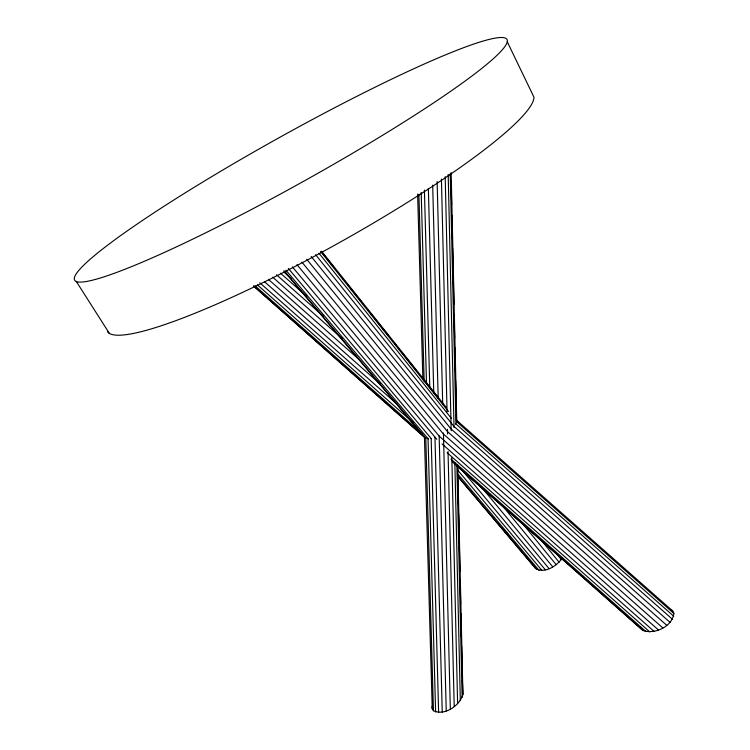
<?xml version="1.0" encoding="UTF-8"?>
<svg xmlns="http://www.w3.org/2000/svg" width="750" height="750" viewBox="0 0 750 750"><rect width="100%" height="100%" fill="white"/><g stroke="black" fill="none" stroke-linecap="round" stroke-linejoin="round"><path stroke-width="1.12" d="M452.259 461.775L643.031 630.525C654.872 634.641 672.356 626.512 673.875 613.434L672.853 611.119L456.272 419.972L459.056 423.469M432.084 706.266L432.253 708.797L433.453 710.766C444.816 715.988 459.684 705.684 462.919 694.434L457.744 465.066M457.894 476.616L535.406 568.284C544.275 574.209 557.128 565.941 562.256 558.038M670.763 609.412L672.853 611.119M456.525 421.603L673.875 613.434M283.931 272.119L290.953 278.316M455.691 423.731L673.734 616.219M280.509 273.216L306.778 296.409M672.45 619.266L453.797 426.225L315.6 254.709M276.516 274.8L323.053 315.909M670.078 622.378L450.984 428.888L311.147 256.444M272.709 277.191L342.056 338.466M666.797 625.331L447.441 431.559L306.741 259.312M268.491 279.459L359.513 359.887M662.822 627.919L443.409 434.034L301.913 262.134M264.534 281.756L380.419 384.197M658.453 629.963L439.181 436.144L296.962 264.666M259.8 282.778L397.453 404.484M436.809 439.284L292.378 266.878M442.059 443.925L653.981 631.303M257.325 284.822L412.931 422.438M447.103 452.662L649.725 631.856M254.944 285.703L422.213 433.659M450.966 459.084L645.994 631.594M253.837 286.247L424.781 437.456L283.828 270.759M456.984 465.938L643.031 630.525M253.425 285.891L426 438.553L284.672 271.341M285.928 270.234L428.231 438.975M458.231 474.553L539.025 570.356M502.463 527.962L503.972 529.753M506.241 532.434L507.75 534.225M457.659 475.997L536.794 569.625M288.328 268.444L431.316 438.703M457.444 469.819L541.95 570.431M462.234 470.278L545.381 569.85M481.191 486.788L549.066 568.631M502.5 505.809L552.759 566.869M522.328 523.237L556.181 564.684M539.222 537.694L559.116 562.228M554.775 551.531L561.337 559.688M319.012 253.266L451.303 418.266M321.562 251.184L446.081 407.203M322.078 252.572L334.491 268.106M341.794 277.256L343.256 279.084M344.709 280.912L346.172 282.741M347.634 284.569L362.963 303.759M368.072 310.162L369.534 311.991M370.997 313.819L389.25 336.675M395.091 343.988L396.544 345.816M398.006 347.644L399.469 349.472M400.922 351.3L416.259 370.5M424.284 380.55L438.159 397.922M320.578 251.484L448.491 411.544M76.284 281.447L109.341 333.366M507.263 41.775A247.406 25.003 -29.1 0 1 177.122 246.553A247.406 25.003 -29.1 0 1 188.138 191.034A247.406 25.003 -29.1 0 1 507.263 41.775L534 97.284A243.806 35.438 -29.1 0 1 330.413 247.566A243.806 35.438 -29.1 0 1 107.663 331.884M640.434 627.178L641.034 628.753M534.947 566.447L535.406 568.284M462.919 694.434L462.384 680.231M424.406 190.069L429.788 387.544M431.175 438.525L438.628 712.5M421.191 192.478L426.497 383.212M428.025 438.216L435.628 712.031M418.894 194.25L424.181 381.647M425.766 437.869L433.453 710.766M417.628 194.109L422.878 378.928M424.425 436.725L432.253 708.797M432.694 185.156L438.188 398.287M439.153 435.759L446.241 710.962M428.353 188.381L433.781 392.972M434.962 437.4L442.247 712.134M445.191 176.653L451.191 430.763M451.819 457.697L457.622 703.622M441.422 179.025L447.066 411.788M447.488 429.337L447.6 434.016M448.031 451.556L454.209 706.547M437.147 181.528L442.697 403.772M443.428 433.012L450.328 709.059M451.153 172.575L456.769 421.819M451.116 181.322L451.65 204.741M451.884 215.287L452.419 238.706M452.625 248.081L453.159 271.5M453.366 280.866L453.9 304.294M454.134 314.831L454.659 338.259M454.875 347.625L455.4 371.053M455.616 380.419L456.169 405.009M456.384 414.384L456.544 421.406M457.547 465.909L457.678 471.769M457.866 479.962L458.419 504.563M458.634 513.928L459.159 537.356M459.375 546.722L459.928 571.312M460.116 579.516L460.669 604.106M460.875 613.481L461.409 636.9M461.616 646.266L462.178 670.866M450.244 173.869L455.934 424.481M456.863 465.469L462.131 697.341M448.191 174.488L454.031 427.528M454.838 462.666L460.322 700.472"/></g></svg>
